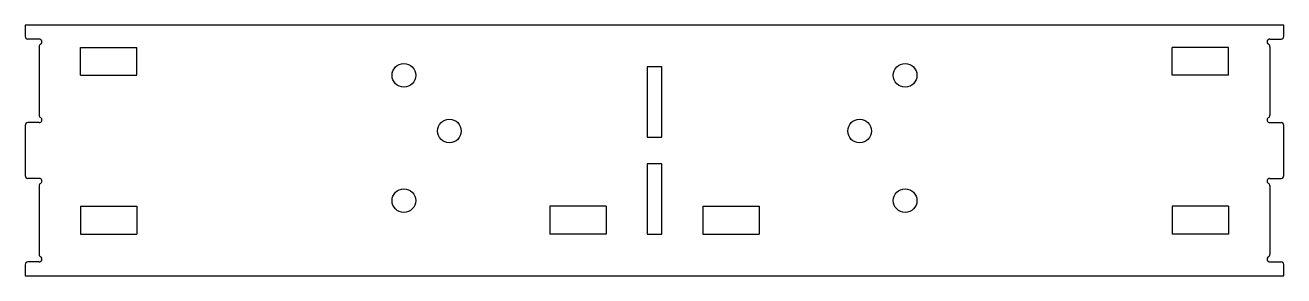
# Model space of a CAD drawing. Header units: millimetres. Extents: x -226 to 226, y -45 to 45.
import ezdxf

# ---------------------------------------------------------------- set-up
doc = ezdxf.new("R2010")
doc.units = ezdxf.units.MM

msp = doc.modelspace()

# ---------------------------------------------------------------- linework, layer by layer
at = {"color": 7, "linetype": 'Continuous', "lineweight": 25}
for p, q in [((-226, 45), (-226, 41)), ((226, 45), (-226, 45)), ((226, 41), (226, 45)), ((-221, 40), (-225, 40)), ((-221, 37.27), (-221, 12.73)), ((-206.1, 27), (-206.1, 37)), ((-206.1, 37), (-185.9, 37)), ((-185.9, 27), (-185.9, 37)), ((206.1, 37), (185.9, 37)), ((185.9, 27), (185.9, 37)), ((206.1, 27), (206.1, 37)), ((221, 40), (225, 40)), ((221, 37.27), (221, 12.73)), ((-2.6, 30), (-2.6, 4.8)), ((2.6, 30), (-2.6, 30)), ((2.6, 4.8), (2.6, 30)), ((-206.1, 27), (-185.9, 27)), ((206.1, 27), (185.9, 27)), ((-221, 10), (-225, 10)), ((221, 10), (225, 10)), ((-226, 9), (-226, -9)), ((-2.6, 4.8), (2.6, 4.8)), ((226, -9), (226, 9)), ((-2.6, -4.8), (-2.6, -30)), ((2.6, -4.8), (-2.6, -4.8)), ((2.6, -30), (2.6, -4.8)), ((-221, -10), (-225, -10)), ((-221, -12.73), (-221, -37.27)), ((221, -10), (225, -10)), ((221, -12.73), (221, -37.27)), ((-206.1, -20), (-185.9, -20)), ((-206.1, -20), (-206.1, -30)), ((-185.9, -20), (-185.9, -30)), ((-17.4, -20), (-37.6, -20)), ((-37.6, -20), (-37.6, -30)), ((-17.4, -20), (-17.4, -30)), ((17.4, -20), (37.6, -20)), ((17.4, -20), (17.4, -30)), ((37.6, -20), (37.6, -30)), ((206.1, -20), (185.9, -20)), ((185.9, -20), (185.9, -30)), ((206.1, -20), (206.1, -30)), ((-206.1, -30), (-185.9, -30)), ((-17.4, -30), (-37.6, -30)), ((-2.6, -30), (2.6, -30)), ((17.4, -30), (37.6, -30)), ((206.1, -30), (185.9, -30)), ((-221, -40), (-225, -40)), ((221, -40), (225, -40)), ((-226, -41), (-226, -45)), ((-226, -45), (226, -45)), ((226, -45), (226, -41))]:
    msp.add_line(p, q, dxfattribs=at)
for centre in [(-90, 27), (90, 27), (-73.66, 7), (73.66, 7), (-90, -18), (90, -18)]:
    msp.add_circle(centre, 4.25, dxfattribs=at)
for centre, start, end in [((-225, 41), 180, 270), ((225, 41), 270, 360), ((-221, 39), 300, 90), ((-220, 37.27), 120, 180), ((221, 39), 90, 240), ((220, 37.27), 0, 60), ((-225, 9), 90, 180), ((-220, 12.73), 180, 240), ((-221, 11), 270, 60), ((221, 11), 120, 270), ((220, 12.73), 300, 0), ((225, 9), 0, 90), ((-225, -9), 180, 270), ((225, -9), 270, 0), ((-221, -11), 300, 90), ((-220, -12.73), 120, 180), ((221, -11), 90, 240), ((220, -12.73), 0, 60), ((-225, -41), 90, 180), ((-220, -37.27), 180, 240), ((-221, -39), 270, 60), ((221, -39), 120, 270), ((220, -37.27), 300, 0), ((225, -41), 0, 90)]:
    msp.add_arc(centre, 1, start, end, dxfattribs=at)

doc.saveas('drawing.dxf')
